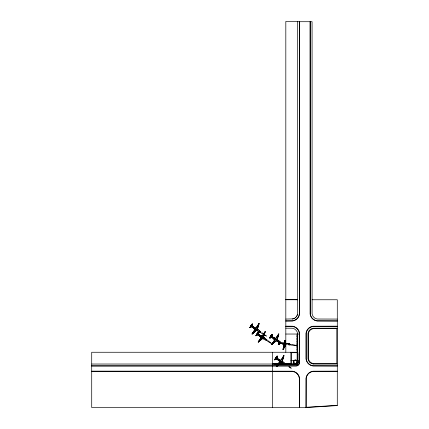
<?xml version="1.0" encoding="UTF-8"?>
<svg xmlns="http://www.w3.org/2000/svg" width="429" height="429" viewBox="0 0 429 429"><rect width="100%" height="100%" fill="white"/><g stroke="black" fill="none" stroke-linecap="round" stroke-linejoin="round"><path stroke-width="0.64" d="M278.716 343.018L279.091 341.328L279.917 342.846L279.091 341.328L278.796 342.771L280.673 343.055M278.764 342.835C280.775 343.318 281.408 341.731 278.566 340.653A55.604 55.497 69.8 0 0 277.52 339.907M283.22 344.23L283.038 344.138M288.862 343.967L288.626 344.701M278.984 341.881L279.097 342.455L278.984 341.875L278.818 342.428C278.367 339.323 281.467 345.635 278.909 341.355C281.601 344.074 278.142 342.09 278.732 343.077M296.08 363.583L291.323 363.588L291.323 352.708L297.147 352.708L297.141 362.521A1.196 1.196 0 0 1 296.241 363.551M284.507 341.956L284.877 341.993L284.561 343.414L284.196 343.345L284.824 340.556L285.95 344.283L283.982 344.289L284.824 340.556L285.65 343.345M284.186 345.334L283.821 345.27L284.186 345.307L283.821 347.393L283.451 347.329L283.821 347.377L284.186 345.334L283.821 345.243L283.07 349.479L285.902 344.525L283.987 344.262L284.824 340.556L285.837 344.423L283.07 349.479L284.073 343.801L285.247 344.155M285.816 352.263L285.837 344.326L284.824 340.556L283.987 344.262M285.703 343.318L287.092 343.527L286.325 343.259M260.467 332.121L260.548 331.976M290.117 344.707L290.09 345.055L289.848 344.171M282.459 343.162L278.78 342.739M288.449 344.771L288.615 343.929M289.725 344.9L290.101 344.991L290.186 344.251M337.285 365.814L313.004 365.76A7.856 7.856 0 0 1 306.242 359.019L306.242 333.215A7.856 7.856 0 0 1 313.004 326.474L337.285 326.421M337.285 366.06L312.972 366.007A8.103 8.103 0 0 1 306 359.052L306 333.183A8.103 8.103 0 0 1 312.972 326.228L337.285 326.174M282.25 344.063L282.534 343.86M253.957 328.528L254.88 329.215M252.166 326.078C253.748 321.809 249.485 325.75 251.957 326.415L251.029 325.82M252.3 323.895L252.129 326.11L251.163 325.606L252.3 323.895L252.129 326.11L251.163 325.606L252.3 323.895L252.129 326.115L251.013 325.75L251.968 326.378M257.025 333.907L257.277 334.019L258.424 331.944L258.258 334.164L257.244 333.671L258.253 334.164L258.424 331.944L256.96 334.094L261.352 337.462M271.916 336.475C273.825 330.314 266.747 341.436 271.466 337.167M277.011 358.215C278.292 354.295 275.423 357.282 276.045 358.183M258.253 334.164L258.424 331.944L257.287 333.655L258.258 334.164L258.424 331.944M255.18 327.853L255.63 328.083M261.304 335.902L261.03 335.73L261.76 336.138M256.998 329.987L252.075 333.998L255.668 328.512L256.998 329.998L255.657 328.528L252.075 333.998L254.628 331.987M279.896 342.878L279.091 341.328L278.807 342.776L279.896 342.878L279.091 341.328L278.807 342.782L279.874 342.83M288.878 343.844L288.615 344.819L288.588 343.929M288.738 343.822L289.398 344.106L288.873 343.994M259.561 331.268L259.164 331.708L259.556 330.807M259.609 331.236L258.896 331.799M265.749 339.269C266.822 339.194 264.361 340.079 265.744 339.285M253.893 328.41L254.896 329.172M258.081 334.829L261.02 337.226M270.796 336.1L270.576 336.443L274.646 339.575L273.418 338.722L273.841 339.012M280.067 361.55L278.662 360.457M283.338 343.436L283.102 343.034L283.349 343.414M284.572 343.339C283.73 343.597 285.446 342.905 284.877 341.993L284.507 341.967L284.872 342.047M285.419 364.21L291.259 364.033M285.478 364.044L285.473 363.551M281.301 343.195L281.252 343.522M297.072 362.339L297.243 361.904L297.184 362.366A1.775 1.775 0 0 1 294.214 363.165A1.775 1.775 0 0 1 295.002 360.199A1.775 1.775 0 0 1 297.174 362.366M283.757 363.915L284.411 363.213M286.99 343.779L287.081 343.361M265.68 338.856L265.042 339.827M279.3 341.221L278.662 342.176M284.395 362.961L283.934 363.679L284.223 363.234L284.899 363.588M256.269 327.606L259.062 323.509L258.848 324.383M262.398 335.655L265.192 331.558L263.32 337.752L261.438 337.103L265.192 331.558L264.28 334.743M276.019 338.004L278.812 333.907L277.901 337.092M284.052 343.844L285.832 344.396L284.824 340.556M287.001 343.806L287.087 343.441L286.299 343.307L287.092 343.527M278.737 343.13C276.678 346.514 281.714 342.562 278.759 343.13L278.636 344.562L279.842 343.382L278.636 344.562L278.941 343.538L278.775 344.079L278.662 343.506L278.448 344.594L279.794 343.404L278.753 343.141L278.636 344.562L279.815 343.398L278.448 344.594L278.737 343.141L278.448 344.594L279.794 343.35M289.285 344.374L289.377 343.913M337.285 364.033L313.883 364.033L313.24 363.996L313.336 363.508M284.566 343.377L284.872 342.02M289.414 344.079L288.867 343.978M259.062 323.509L257.196 329.703L255.309 329.054L259.062 323.509L257.078 329.778M278.812 333.907L276.946 340.1L275.059 339.452L278.812 333.907L276.791 340.17L275.059 339.446M283.692 356.52L283.907 355.646L282.019 358.408M282.614 361.642A55.604 55.497 69.8 0 1 283.66 362.392L285.698 363.958L285.167 364.752L285.398 363.722L284.851 364.57M282.995 358.832L283.907 355.646L280.153 361.191L282.035 361.84L283.666 356.494M258.826 324.356L257.631 328.164M263.76 336.213L264.237 334.706M277.381 338.561L277.858 337.055M282.475 360.301L282.952 358.789M263.17 337.821L265.192 331.558M281.896 361.888L283.907 355.646L281.885 361.91L280.153 361.186L282.051 361.808M297.141 315.336L297.394 314.586M259.797 336.374L260.414 336.819M279.901 362.258L278.587 364.264L278.287 364.049L278.587 364.264L279.912 362.248L279.59 362.055L279.901 362.258L279.601 362.044L276.919 366.135L281.815 362.167L280.512 360.65L276.919 366.135L279.467 364.124M256.386 330.201C258.086 330.947 257.025 331.134 257.148 330.153M262.516 338.25C262.913 339.007 264.243 338.663 263.728 338.942M276.137 340.599L277.349 341.291M281.832 362.569C282.078 362.173 282.732 363.706 281.231 362.339M279.199 341.591C279.488 341.597 278.947 342.031 279.311 341.666M282.416 363.09L281.858 362.505M257.212 329.67L255.314 329.048L257.089 329.74M263.336 337.72L261.438 337.097L263.186 337.784M276.957 340.068L275.064 339.441M259.229 331.558L259.529 331.091M279.129 341.5L279.065 342.063M253.925 328.512L250.938 325.895M253.04 327.359L253.26 327.021L251.126 325.595M256.966 334.073L257.18 333.778M257.84 334.813L255.866 335.789L257.003 334.078L259.116 335.473L259.336 335.135M258.43 334.191L260.446 335.489M273.005 337.419L270.876 335.998L274.115 337.746M275.665 358.183L276.003 357.679L279.161 359.572M276.003 357.689C281.585 360.403 275.08 359.094 275.997 358.092C271.428 361.062 278.432 359.459 275.724 358.108M285.837 344.326L283.07 349.479L284.073 343.838L285.902 344.535M257.636 330.818L257.148 330.169M280.357 342.455L280.357 342.272M284.507 346.954L285.178 345.731M285.827 344.471L283.07 349.479L284.566 346.954M250.863 325.981C250.665 325.541 252.016 327.204 252.987 327.424M254.268 327.407L252.306 326.142M251.716 326.764L249.742 327.74L250.772 326.582L250.177 327.086M257.035 333.987L257.845 334.776L255.866 335.789L256.901 334.636L256.301 335.14M278.598 360.381C279.66 361.491 273.643 356.553 276.56 358.864L274.581 359.877L275.616 358.719L275.016 359.223M275.509 341.371L271.825 344.396L275.413 338.921L276.769 340.363L271.825 344.396L275.38 338.937M257.164 334.003L258.092 334.432L257.009 333.918L257.282 334.009M259.422 331.043L260.054 331.451M266.881 339.993L266.452 340.653L266.977 339.87L264.94 338.304A55.604 55.497 69.8 0 0 263.894 337.553M270.844 336.063L271.707 336.819L270.769 336.138M255.062 330.121L253.743 332.126L253.437 331.917L253.759 332.116L255.067 330.11L254.746 329.917L252.075 333.998L257.009 329.826L252.075 333.998L256.987 329.853L255.663 328.523M261.197 338.159L259.883 340.165L259.572 339.961L259.872 340.176L261.197 338.159L260.88 337.961M273.493 342.53L274.817 340.508L274.506 340.31L274.801 340.529L273.504 342.514L273.193 342.315M276.919 366.135L281.826 361.99L280.507 360.66L276.919 366.135L281.848 361.963L276.919 366.135L280.502 360.666L281.832 362.151M276.775 340.256L271.825 344.396L275.418 338.915L276.721 340.428M260.564 332.228L260.328 332.598L260.853 331.821L258.816 330.25A55.604 55.497 69.8 0 0 257.77 329.504M251.206 326.045L250.997 325.815M272.737 337.827L270.629 336.368L271.471 337.13C267.503 340.706 270.919 335.274 270.956 336.449M249.742 327.74L250.879 326.029L251.721 326.726L249.742 327.74L250.879 326.029L251.721 326.726L250.879 326.029M255.866 335.789L257.009 334.078L257.84 334.781M270.104 337.612L270.34 336.862L269.921 337.489M271.38 335.692L271.616 334.947L271.198 335.569M276.764 358.585L275.772 357.99M284.352 363.299L284.073 363.851M257.368 333.982L257.009 333.918M271.718 336.781L270.635 336.266M296.342 316.704L296.788 316.05M275.767 358.059L275.954 357.92M264.071 333.88L263.76 333.665L264.071 333.869L262.698 335.902L262.392 335.692M260.634 332.121C261.352 331.998 258.864 333.258 258.097 331.327A55.604 55.497 69.8 0 1 257.009 330.646M266.693 339.645L266.468 340.647L264.226 339.377A55.604 55.497 69.8 0 1 263.138 338.696M280.378 342.524L280.604 342.219M285.473 364.259L285.698 363.958L285.167 364.752L282.942 363.465A55.604 55.497 69.8 0 1 281.853 362.784M277.729 340.696L278.003 340.331L276.855 339.521M257.448 329.729L258.253 329.928L257.11 329.118M282.287 361.867L283.097 362.065L281.95 361.256M264.253 338.127L263.234 337.173M296.675 362.843L296.391 363.122M263.658 337.661L264.366 337.988M283.07 362.097L282.379 361.744M296.729 362.768L296.643 363.09M257.566 329.569L258.194 329.992M263.69 337.618L264.318 338.041M280.089 342.996L280.314 341.993M282.84 343.077C283.489 343.865 281.199 342.176 279.477 342.728M265.481 339.682L265.61 339.226M278.566 360.398L278.796 360.612L276.796 358.917M282.909 344.02C282.641 343.704 282.561 344.428 283.145 344.058M277.29 339.993L277.949 340.395M277.992 340.336L277.225 340.074M263.1 338.079L261.787 336.572L258.204 342.047L263.122 338.052L261.792 336.567L258.204 342.047L260.752 340.041M254.386 327.348L254.858 327.643L252.247 326.34M254.477 328.92L254.129 328.668M257.244 333.655L258.853 334.717M295.222 317.825L295.822 317.304M271.825 344.396L276.732 340.251L275.407 338.926M254.574 331.966L255.759 330.974M260.698 340.02L261.888 339.023M279.413 364.103L280.604 363.111M266.666 340.353L266.136 340.481M285.382 364.441L284.835 364.564M296.326 363.17L295.463 363.577A1.668 1.668 0 0 1 293.892 361.341A1.668 1.668 0 0 1 296.53 360.628A1.668 1.668 0 0 1 296.3 363.352M274.581 359.877L276.56 358.864L275.724 358.167M308.424 360.306L308.864 360.087M293.849 318.613L294.562 318.264M276.083 358.07L276.807 358.515M295.978 363.61L295.463 363.577M273.975 339.012L273.949 339.103M251.153 325.965L251.946 326.41M259.674 331.998L259.143 331.644M250.885 325.868L251.925 326.448M285.816 319.069L293.098 318.87M254.649 327.493L254.939 327.67M278.936 360.751L279.129 360.902M297.849 354.156L297.849 352.263L91.715 352.263L91.715 407.55L305.941 407.55L337.285 405.571L337.285 299.758L312.065 299.758M297.592 21.713L312.065 21.713L312.103 313.808A6.076 6.076 0 0 0 317.337 319.026L337.285 319.069M285.816 299.758L297.592 299.758L285.816 299.351M285.816 320.838L292.551 320.785A7.856 7.856 0 0 0 299.313 314.044L299.372 21.713M337.285 320.838L317.106 320.785A7.856 7.856 0 0 1 310.344 314.044L310.285 21.713M285.816 321.085L292.583 321.031A8.103 8.103 0 0 0 299.56 314.076L299.619 21.713M337.285 321.085L317.074 321.031A8.103 8.103 0 0 1 310.097 314.076L310.044 21.713M285.816 326.174L292.583 326.228A8.103 8.103 0 0 1 299.56 333.183L299.587 362.848A3.711 3.711 0 0 1 296.391 366.034L91.715 366.06M285.816 326.421L292.551 326.474A7.856 7.856 0 0 1 299.313 333.215L299.345 362.816A3.464 3.464 0 0 1 296.359 365.787L91.715 365.814M285.816 328.19L292.321 328.233A6.076 6.076 0 0 1 297.554 333.451L297.592 361.121M337.285 328.19L313.234 328.233A6.076 6.076 0 0 0 308.006 333.451L308.011 358.783A6.07 6.07 0 0 0 313.24 363.996M285.816 334.035L299.619 334.035M297.104 335.467L297.592 335.467M297.104 335.687L297.592 335.687M297.104 335.912L297.592 335.912M297.104 336.132L297.592 336.132M297.104 336.352L297.592 336.352M297.104 336.572L297.592 336.572M297.104 336.792L297.592 336.792M297.104 337.017L297.592 337.017M297.104 338.122L297.592 338.122M297.104 338.342L297.592 338.342M297.104 338.561L297.592 338.561M297.104 338.781L297.592 338.781M297.104 339.001L297.592 339.001M297.104 339.226L297.592 339.226M297.104 339.446L297.592 339.446M297.104 339.666L297.592 339.666M297.104 340.771L297.592 340.771M297.104 340.991L297.592 340.991M297.104 341.211L297.592 341.211M297.104 341.436L297.592 341.436M297.104 341.656L297.592 341.656M297.104 341.875L297.592 341.875M297.104 342.095L297.592 342.095M297.104 342.315L297.592 342.315M297.104 343.42L297.592 343.42M297.104 343.645L297.592 343.645M297.104 343.865L297.592 343.865M297.104 344.085L297.592 344.085M297.104 344.305L297.592 344.305M297.104 344.525L297.592 344.525M297.104 344.75L297.592 344.75M297.104 344.97L297.592 344.97M297.104 346.074L297.592 346.074M297.104 346.294L297.592 346.294M297.104 346.514L297.592 346.514M297.104 346.739L297.592 346.739M297.104 346.959L297.592 346.959M297.104 347.179L297.592 347.179M297.104 347.399L297.592 347.399M297.104 347.619L297.592 347.619M297.104 348.723L297.592 348.723M297.104 348.949L297.592 348.949M297.104 349.168L297.592 349.168M297.104 349.388L297.592 349.388M297.104 349.608L297.592 349.608M297.104 349.828L297.592 349.828M297.104 350.053L297.592 350.053M297.104 350.273L297.592 350.273M297.592 354.011L297.978 354.011L297.978 361.121M290.878 360.58L293.929 360.58M296.375 360.58L297.592 360.58M298.123 360.58L298.144 362.639A2.209 2.209 0 0 1 296.198 364.591L290.878 364.602L290.878 352.263M272.656 363.551L279.065 363.551M284.588 363.551L290.878 363.551M91.715 364.033L284.636 364.033M272.656 364.162L284.368 364.162M285.671 364.162L290.878 364.162M290.878 364.5L296.257 364.489M290.878 364.57L296.192 364.553A2.177 2.177 0 0 0 298.112 362.639M91.715 371.149L292.583 371.203A8.103 8.103 0 0 1 299.56 378.158L299.619 407.55M337.285 371.149L312.972 371.203A8.103 8.103 0 0 0 306 378.158L305.941 407.55M91.715 371.396L292.551 371.45A7.856 7.856 0 0 1 299.313 378.19L299.372 407.55M337.285 371.396L313.004 371.45A7.856 7.856 0 0 0 306.242 378.19L306.188 407.287L337.285 405.341M279.901 342.825L278.807 342.776L278.909 341.355L279.864 342.884M291.259 345.12L296.509 345.517M290.09 344.921L287.532 344.68M283.451 347.318L283.821 347.361M283.145 343.114L283.907 343.2M278.818 342.417L278.861 341.897L279.097 342.444M278.727 343.495L278.898 344.053L278.662 343.511L278.56 344.037M284.314 343.125L282.636 342.9M296.519 345.463L291.366 344.38M312.521 363.599L312.907 363.674M290.224 344.246L287.709 343.763A55.604 39.918 4.9 0 0 286.449 343.554M279.944 343.452L281.199 343.704M261.213 335.837L260.612 335.451M258.21 334.341L260.939 335.778L260.735 335.505M254.606 327.456L255.936 328.346M274.152 337.73L274.56 338.127L273.868 337.682M279.359 359.572L279.751 359.775L279.333 359.534M279.52 342.921L279.917 343.018M271.836 336.69L272.544 337.001M260.012 332.432L260.618 332.207L260.564 331.596M312.242 363.245L311.465 363.186M274.817 338.213L275.681 338.749M260.848 335.575L262.06 336.4M277.091 358.478L280.775 360.483M273.252 337.35L272.646 337.033M261.352 333.172L262.376 333.746M267.476 341.227L271.541 343.559M288.744 366.757L291.259 368.248L289.382 366.849M279.751 359.883L280.475 360.221M278.952 342.38L277.847 341.725A55.604 55.497 69.8 0 1 276.759 341.05M264.913 335.21L266.42 336.111L265.009 335.065M274.287 337.811L274.662 338.063M257.164 333.853L258.092 334.432M275.338 338.535L274.238 337.929L274.608 338.041M277.386 336.014L277.692 336.223L277.386 336.02L277.697 336.218L276.319 338.256L276.013 338.041M257.636 325.616L257.947 325.82L257.636 325.616L257.947 325.815L256.574 327.853L256.263 327.638M282.48 357.754L282.786 357.958L282.48 357.754L282.791 357.952L281.413 359.99L281.108 359.775M251.866 324.544L251.453 325.171M257.995 332.598L257.577 333.22M276.71 356.681L276.292 357.309M276.764 340.771L277.402 341.194M274.501 340.31L274.812 340.519M263.76 333.665L264.071 333.875M253.442 331.912L253.748 332.121M259.566 339.966L259.877 340.17M281.901 362.451L282.534 362.875M278.282 364.055L278.593 364.259M278.952 360.789L279.724 361.352M271.133 343.114L267.433 340.24M253.85 328.448L253.947 328.335M262.687 333.279L261.765 332.555M253.947 328.33L251.85 326.651M273.595 338.819L272.152 337.591M309.663 361.813L309.915 362.097M298.058 360.58L298.058 362.301A2.199 2.199 0 0 1 295.86 364.5M297.715 334.035L297.737 361.1M297.104 334.035L297.104 352.263M289.446 363.551L289.446 364.033M289.226 363.551L289.226 364.033M289.007 363.551L289.007 364.033M288.787 363.551L288.787 364.033M288.561 363.551L288.561 364.033M288.342 363.551L288.342 364.033M288.122 363.551L288.122 364.033M287.902 363.551L287.902 364.033M286.797 363.551L286.797 364.033M286.577 363.551L286.577 364.033M286.352 363.551L286.352 364.033M286.132 363.551L286.132 364.033M285.912 363.551L285.912 364.033M285.816 343.146L285.816 21.45L297.592 21.45L297.554 313.808A6.076 6.076 0 0 1 292.321 319.026M285.693 363.551L285.693 364.033M285.247 363.551L285.247 364.033M284.143 363.551L284.143 364.033M283.923 363.551L283.923 364.033M283.703 363.551L283.703 364.033M283.483 363.551L283.483 364.033M283.258 364.033L283.258 363.551L279.944 363.551L279.944 364.033M283.038 363.551L283.038 364.033M282.818 363.551L282.818 364.033M282.598 363.551L282.598 364.033M281.494 363.551L281.494 364.033M281.274 363.551L281.274 364.033M281.049 363.551L281.049 364.033M280.829 363.551L280.829 364.033M280.609 363.551L280.609 364.033M280.389 363.551L280.389 364.033M280.169 363.551L280.169 364.033M278.619 363.551L278.619 364.033M278.4 363.551L278.4 364.033M278.18 363.551L278.18 364.033M277.96 363.551L277.96 364.033M277.735 363.551L277.735 364.033M277.515 363.551L277.515 364.033M277.295 363.551L277.295 364.033M276.19 363.551L276.19 364.033M275.97 363.551L275.97 364.033M275.75 363.551L275.75 364.033M275.525 363.551L275.525 364.033M275.305 363.551L275.305 364.033M275.086 363.551L275.086 364.033M274.866 363.551L274.866 364.033M274.646 363.551L274.646 364.033M272.656 352.263L272.656 407.55M297.715 363.1A1.898 1.898 0 0 1 297.104 363.905M296.889 364.044A1.898 1.898 0 0 1 296.659 364.157M297.608 363.057A1.786 1.786 0 0 1 297.506 363.277M297.372 363.476A1.786 1.786 0 0 1 297.034 363.813M296.836 363.948A1.786 1.786 0 0 1 296.616 364.049M297.581 363.047A1.748 1.748 0 0 1 297.474 363.261M297.19 363.636A1.748 1.748 0 0 1 297.013 363.792M308.451 333.51L308.601 359.443A5.625 5.625 0 0 0 313.293 363.551L336.835 363.588L336.835 328.635L313.293 328.678A5.631 5.631 0 0 0 308.451 333.51M272.05 334.293L271.879 336.513L270.908 336.004L272.05 334.293L271.879 336.513L270.908 336.004L271.879 336.513L272.05 334.293M277.145 356.032L276.973 358.247L276.003 357.743L277.145 356.032L276.973 358.253L276.003 357.743L276.973 358.247L277.145 356.032M278.909 341.355L278.786 342.787L278.909 341.355M278.759 343.13L278.636 344.562L279.821 343.372L278.753 343.136M261.787 336.572L258.204 342.047L263.149 337.907L258.204 342.047L263.111 337.902L261.781 336.577M257.282 333.816L258.07 334.464L257.261 333.821M275.997 357.904L275.729 358.006L275.997 357.904M294.069 363.304A1.973 1.973 0 0 0 297.367 362.414A1.973 1.973 0 0 0 294.948 360.006A1.973 1.973 0 0 0 294.069 363.304"/></g></svg>
